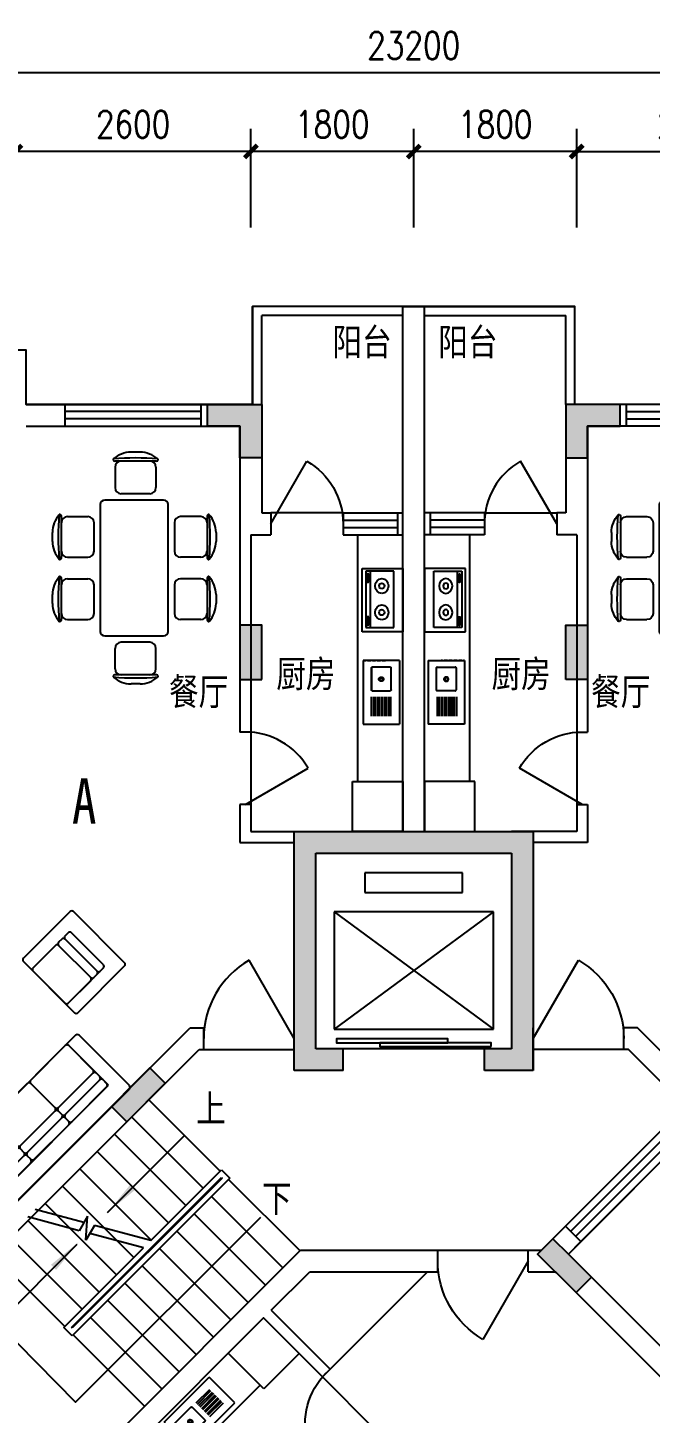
# Model space of a CAD drawing. Header units: millimetres. Extents: x 1246 to 36733, y 575 to 30358.
# Drawn here: x 15724 to 22601, y 15050 to 30358 of the extents above; entities that cross this region are included whole.
import ezdxf
from ezdxf.enums import TextEntityAlignment as Align

# ---------------------------------------------------------------- set-up
doc = ezdxf.new("R2010")
doc.units = ezdxf.units.MM
doc.linetypes.add('HIDDEN', pattern=[0.375, 0.25, -0.125])
for name, color, linetype in [('COLUMN', 7, 'Continuous'), ('GROUND', 2, 'Continuous'), ('H', 13, 'Continuous'), ('JIAJU', 30, 'Continuous'), ('PUB_DIM', 3, 'Continuous'), ('PUB_TEXT', 7, 'Continuous'), ('STAIR', 2, 'Continuous'), ('TOTHER', 7, 'Continuous'), ('WALL', 4, 'Continuous'), ('WINDOW', 5, 'Continuous'), ('WINDOW_TEXT', 7, 'Continuous'), ('面积线', 1, 'Continuous')]:
    doc.layers.add(name, color=color, linetype=linetype)
doc.styles.add('-黑体', font='simhei.ttf')
doc.styles.add('DIM_FONT', font='SIMPLEX.shx', dxfattribs={"width": 0.8})
doc.styles.add('SIMPLEX', font='SIMPLEX.SHX')
doc.styles.get("Standard").update_dxf_attribs({"font": 'arial.ttf'})
doc.dimstyles.new('DIMN', dxfattribs={"dimtxt": 300, "dimasz": 1, "dimexe": 250, "dimexo": 300, "dimgap": 150, "dimtad": 1, "dimdec": 0, "dimdsep": 46, "dimtxsty": 'DIM_FONT', "dimblk": '_DIMX', "dimblk1": 'ARCHTICK', "dimblk2": 'ARCHTICK', "dimcen": 0.1, "dimclrt": 7, "dimadec": 0, "dimazin": 0, "dimtfac": 1, "dimtdec": 0, "dimtix": 1, "dimtmove": 2, "dimatfit": 3, "dimldrblk": '_DIMX', "dimfxl": 1, "dimtolj": 1, "dimtzin": 0, "dimarcsym": 0})

# ---------------------------------------------------------------- blocks, each defined once
blk = doc.blocks.new('_DIMX')
at = {"const_width": 50}
blk.add_lwpolyline([(-70, -70), (70, 70)], dxfattribs=at)
blk = doc.blocks.new('*D74')
at = {"layer": 'DEFPOINTS', "color": 0, "transparency": 16777216}
for p in [(15588, 28991), (15588, 27850), (18188, 27850)]:
    blk.add_point(p, dxfattribs=at)
at = {"layer": 'PUB_DIM', "color": 0, "lineweight": -2, "transparency": 16777216}
for p, q in [((15588, 28150), (15588, 29241)), ((18188, 28150), (18188, 29241)), ((18187, 28991), (15589, 28991))]:
    blk.add_line(p, q, dxfattribs=at)
at = {"layer": 'PUB_DIM', "color": 0, "lineweight": -2, "transparency": 16777216, "rotation": 180}
blk.add_blockref('_DIMX', (15588, 28991), dxfattribs=at)
at = {"layer": 'PUB_DIM', "color": 0, "lineweight": -2, "transparency": 16777216}
blk.add_blockref('_DIMX', (18188, 28991), dxfattribs=at)
at = {"layer": 'PUB_DIM', "color": 7, "transparency": 16777216, "insert": (16888, 29291), "char_height": 300, "attachment_point": 5, "style": 'DIM_FONT'}
blk.add_mtext('\\A1;2600', dxfattribs=at)
blk = doc.blocks.new('_ARCHTICK')
at = {"color": 0, "linetype": 'ByBlock', "const_width": 0.15}
blk.add_lwpolyline([(-0.5, -0.5), (0.5, 0.5)], dxfattribs=at)
blk = doc.blocks.new('M_C34MSO')
for p, q in [((-1031, 627), (1015, 627)), ((-896, 8), (-896, 627)), ((881, -19), (881, 627)), ((-1058, -186), (-1058, 600)), ((1042, -186), (1042, 600)), ((-869, -19), (881, -19)), ((-1031, -213), (1015, -213))]:
    blk.add_line(p, q)
for points in [[(-869, 196), (-331, 196, 0.414214), (-304, 223), (-304, 600, 0.414214), (-331, 627), (-869, 627, 0.414214), (-896, 600), (-896, 223, 0.414214)], [(-277, 196), (261, 196, 0.414214), (288, 223), (288, 600, 0.414214), (261, 627), (-277, 627, 0.414214), (-304, 600), (-304, 223, 0.414214)], [(315, 196), (854, 196, 0.414214), (881, 223), (881, 600, 0.414214), (854, 627), (315, 627, 0.414214), (288, 600), (288, 223, 0.414214)], [(-869, 89), (-331, 89, 0.414214), (-304, 115), (-304, 169, 0.414214), (-331, 196), (-869, 196, 0.414214), (-896, 169), (-896, 115, 0.414214)], [(-277, 89), (261, 89, 0.414214), (288, 115), (288, 169, 0.414214), (261, 196), (-277, 196, 0.414214), (-304, 169), (-304, 115, 0.414214)], [(315, 89), (854, 89, 0.414214), (881, 115), (881, 169, 0.414214), (854, 196), (315, 196, 0.414214), (288, 169), (288, 115, 0.414214)], [(-869, -19), (-331, -19, 0.414214), (-304, 8), (-304, 62, 0.414214), (-331, 89), (-869, 89, 0.414214), (-896, 62), (-896, 8, 0.414214)], [(-277, -19), (261, -19, 0.414214), (288, 8), (288, 62, 0.414214), (261, 89), (-277, 89, 0.414214), (-304, 62), (-304, 8, 0.414214)], [(315, -19), (854, -19, 0.414214), (881, 8), (881, 62, 0.414214), (854, 89), (315, 89, 0.414214), (288, 62), (288, 8, 0.414214)]]:
    blk.add_lwpolyline(points, format="xyb", close=True)
for centre, start, end in [((-1031, 600), 90, 180), ((1015, 600), 0, 90), ((-869, 8), 180, 270), ((854, 8), 270, 0), ((-1031, -186), 180, 270), ((1015, -186), 270, 0)]:
    blk.add_arc(centre, 26.9, start, end)
at = {"width": 0.8, "flags": 9}
for tag in ['XSIZE', 'YSIZE']:
    blk.add_attdef(tag, (0, 0), '', height=0.5, dxfattribs=at)
blk = doc.blocks.new('U_A8GCQ')
at = {"layer": 'JIAJU', "rotation": 90}
blk.add_blockref('M_C34MSO', (-213, 8), dxfattribs=at)
at = {"style": 'DIM_FONT', "width": 0.8, "flags": 9}
for tag in ['XSIZE', 'YSIZE']:
    blk.add_attdef(tag, (0, 0), '', height=0.5, dxfattribs=at)
blk = doc.blocks.new('*D75')
at = {"layer": 'DEFPOINTS', "color": 0, "transparency": 16777216}
for p in [(8388, 29861), (8388, 27850), (31588, 27850)]:
    blk.add_point(p, dxfattribs=at)
at = {"layer": 'PUB_DIM', "color": 0, "lineweight": -2, "transparency": 16777216}
for p, q in [((8388, 28150), (8388, 30111)), ((31588, 28150), (31588, 30111)), ((31587, 29861), (8389, 29861))]:
    blk.add_line(p, q, dxfattribs=at)
at = {"layer": 'PUB_DIM', "color": 0, "lineweight": -2, "transparency": 16777216, "rotation": 180}
blk.add_blockref('_DIMX', (8388, 29861), dxfattribs=at)
at = {"layer": 'PUB_DIM', "color": 0, "lineweight": -2, "transparency": 16777216}
blk.add_blockref('_DIMX', (31588, 29861), dxfattribs=at)
at = {"layer": 'PUB_DIM', "color": 7, "transparency": 16777216, "insert": (19988, 30161), "char_height": 300, "attachment_point": 5, "style": 'DIM_FONT'}
blk.add_mtext('\\A1;23200', dxfattribs=at)
blk = doc.blocks.new('CZ')
at = {"layer": 'JIAJU'}
for p, q in [((108, 1270), (8, 1270)), ((288, 1170), (-172, 1170)), ((-167, 1103), (-167, 878)), ((283, 1103), (283, 878)), ((215, 810), (-100, 810)), ((-332, 690), (-332, -710)), ((368, 740), (-282, 740)), ((418, -710), (418, 690)), ((-761, 104), (-761, 564)), ((-693, 559), (-468, 559)), ((-401, 176), (-401, 491)), ((488, 491), (488, 176)), ((780, 559), (555, 559)), ((848, 564), (848, 104)), ((-861, 284), (-861, 383)), ((948, 383), (948, 284)), ((-693, 109), (-468, 109)), ((780, 109), (555, 109)), ((-761, -583), (-761, -123)), ((-693, -128), (-468, -128)), ((780, -128), (555, -128)), ((848, -123), (848, -583)), ((-861, -403), (-861, -304)), ((-401, -511), (-401, -196)), ((488, -196), (488, -511)), ((948, -304), (948, -403)), ((-693, -578), (-468, -578)), ((780, -578), (555, -578)), ((-282, -760), (368, -760)), ((-167, -1123), (-167, -898)), ((215, -830), (-100, -830)), ((283, -1123), (283, -898)), ((288, -1190), (-172, -1190)), ((108, -1290), (8, -1290))]:
    blk.add_line(p, q, dxfattribs=at)
for centre, radius, start, end in [((18, 955), 316, 91.7651, 130.7265), ((98, 955), 316, 49.2735, 88.2349), ((-181, 1187), 10, 130.7265, 202.67), ((-172, 1190), 20, 202.67, 270), ((58, -1507), 2713, 84.8023, 95.1977), ((-100, 1103), 67.5, 90, 180), ((215, 1103), 67.5, 0, 90), ((288, 1190), 20, 270, 337.33), ((297, 1187), 10, 337.33, 49.2735), ((-100, 878), 67.5, 180, 270), ((215, 878), 67.5, 270, 0), ((-282, 690), 50, 90, 180), ((368, 690), 50, 0, 90), ((-545, 373), 316, 139.2735, 178.2349), ((1917, 334), 2713, 174.8023, 185.1977), ((-777, 573), 10, 67.33, 139.2735), ((-781, 564), 20, 0, 67.33), ((-693, 491), 67.5, 90, 180), ((-468, 491), 67.5, 0, 90), ((555, 491), 67.5, 90, 180), ((780, 491), 67.5, 0, 90), ((868, 564), 20, 112.67, 180), ((864, 573), 10, 40.7265, 112.67), ((-1830, 334), 2713, 354.8023, 5.1977), ((632, 373), 316, 1.7651, 40.7265), ((-545, 294), 316, 181.7651, 220.7265), ((-693, 176), 67.5, 180, 270), ((-468, 176), 67.5, 270, 0), ((555, 176), 67.5, 180, 270), ((780, 176), 67.5, 270, 0), ((632, 294), 316, 319.2735, 358.2349), ((-777, 94), 10, 220.7265, 292.67), ((-781, 104), 20, 292.67, 0), ((868, 104), 20, 180, 247.33), ((864, 94), 10, 247.33, 319.2735), ((-545, -313), 316, 139.2735, 178.2349), ((1917, -353), 2713, 174.8023, 185.1977), ((-777, -114), 10, 67.33, 139.2735), ((-781, -123), 20, 0, 67.33), ((-693, -196), 67.5, 90, 180), ((-468, -196), 67.5, 0, 90), ((555, -196), 67.5, 90, 180), ((780, -196), 67.5, 0, 90), ((868, -123), 20, 112.67, 180), ((864, -114), 10, 40.7265, 112.67), ((-1830, -353), 2713, 354.8023, 5.1977), ((632, -313), 316, 1.7651, 40.7265), ((-545, -393), 316, 181.7651, 220.7265), ((632, -393), 316, 319.2735, 358.2349), ((-777, -592), 10, 220.7265, 292.67), ((-781, -583), 20, 292.67, 0), ((-693, -511), 67.5, 180, 270), ((-468, -511), 67.5, 270, 0), ((555, -511), 67.5, 180, 270), ((780, -511), 67.5, 270, 0), ((868, -583), 20, 180, 247.33), ((864, -592), 10, 247.33, 319.2735), ((-282, -710), 50, 180, 270), ((368, -710), 50, 270, 0), ((-100, -898), 67.5, 90, 180), ((215, -898), 67.5, 0, 90), ((-172, -1210), 20, 90, 157.33), ((-181, -1206), 10, 157.33, 229.2735), ((18, -975), 316, 229.2735, 268.2349), ((58, 1488), 2713, 264.8023, 275.1977), ((-100, -1123), 67.5, 180, 270), ((98, -975), 316, 271.7651, 310.7265), ((215, -1123), 67.5, 270, 0), ((288, -1210), 20, 22.67, 90), ((297, -1206), 10, 310.7265, 22.67)]:
    blk.add_arc(centre, radius, start, end, dxfattribs=at)
at = {"layer": 'JIAJU', "width": 0.8, "flags": 9}
blk.add_attdef('XSIZE', (26, -6), '', height=0.5, rotation=270, dxfattribs=at)
blk = doc.blocks.new('_DBLK')
blk.add_line((-0.5, 0), (0, -0.866))
blk.add_arc((-0.5, 0), 1, 300, 0)
at = {"style": 'SIMPLEX', "flags": 9}
blk.add_attdef('A', text='', height=1, dxfattribs=at).set_placement((0, 1.5), align=Align.MIDDLE)
blk = doc.blocks.new('M_E16')
for p, q in [((-359, -351), (-359, -119)), ((-347, -107), (-34, -107)), ((-22, -119), (-22, -351)), ((63, -103), (336, -103)), ((63, -132), (336, -132)), ((63, -153), (336, -153)), ((63, -182), (336, -182)), ((63, -203), (336, -203)), ((63, -232), (336, -232)), ((63, -253), (336, -253)), ((63, -282), (336, -282)), ((63, -303), (336, -303)), ((63, -332), (336, -332)), ((63, -353), (336, -353)), ((-34, -363), (-347, -363))]:
    blk.add_line(p, q)
for points, const_width in [([(-353, -95), (-370, -113)], 1.91), ([(-370, -357), (-370, -113)], 2), ([(-353, -95), (-28, -95)], 1.8), ([(-10, -113), (-28, -95)], 1.91), ([(-10, -113), (-10, -357)], 2), ([(-370, -357), (-353, -375)], 1.91), ([(-28, -375), (-10, -357)], 1.91), ([(-28, -375), (-353, -375)], 1.8)]:
    blk.add_lwpolyline(points, dxfattribs=dict(const_width=const_width))
for points in [[(-347, -107), (-351, -108), (-354, -110), (-357, -113), (-358, -117), (-359, -119)], [(-22, -119), (-23, -115), (-25, -111), (-28, -109), (-32, -107), (-34, -107)], [(-359, -351), (-358, -355), (-356, -358), (-353, -361), (-349, -363), (-347, -363)], [(-216, -235), (-215, -245), (-209, -255), (-202, -261), (-192, -265), (-182, -265), (-172, -261), (-164, -255), (-159, -245), (-157, -235), (-159, -225), (-164, -215), (-172, -209), (-182, -205), (-192, -205), (-202, -209), (-209, -215), (-215, -225), (-216, -235)], [(-206, -235), (-205, -242), (-201, -248), (-196, -252), (-190, -254), (-183, -254), (-177, -252), (-172, -248), (-169, -242), (-168, -235), (-169, -228), (-172, -222), (-177, -218), (-183, -215), (-190, -215), (-196, -218), (-201, -222), (-205, -228), (-206, -235)], [(-34, -363), (-30, -362), (-26, -360), (-24, -357), (-22, -353), (-22, -351)]]:
    blk.add_lwpolyline(points)
at = {"layer": 'TOTHER', "linetype": 'Continuous'}
for p, q in [((-450, 0), (450, 0)), ((-450, -471), (-450, 0)), ((450, 0), (450, -471)), ((-450, -471), (450, -471))]:
    blk.add_line(p, q, dxfattribs=at)
at = {"layer": 'TOTHER', "linetype": 'HIDDEN'}
blk.add_line((-450, 0), (-450, -300), dxfattribs=at)
at = {"width": 0.8, "flags": 9}
for tag in ['XSIZE', 'YSIZE']:
    blk.add_attdef(tag, (0, 0), '', height=0.5, dxfattribs=at)
blk = doc.blocks.new('_ARROW')
blk.add_solid([(0, 0), (-1, 0.1), (-1, -0.1)])
blk = doc.blocks.new('_WBLK')
for p, q in [((-0.5, 0.5), (0.5, 0.5)), ((0.5, 0.167), (-0.5, 0.167)), ((0.5, -0.167), (-0.5, -0.167)), ((-0.5, -0.5), (0.5, -0.5))]:
    blk.add_line(p, q)
at = {"layer": 'WINDOW_TEXT', "style": 'SIMPLEX', "flags": 9}
blk.add_attdef('A', text='', height=1, dxfattribs=at).set_placement((0, 1.5), align=Align.MIDDLE)
blk = doc.blocks.new('M_C33SQR')
for p, q in [((392, 780), (-408, 780)), ((-433, 755), (-433, 25)), ((417, 755), (417, 25)), ((242, 600), (-258, 600)), ((267, 575), (267, 0)), ((392, 0), (-408, 0))]:
    blk.add_line(p, q)
for points in [[(242, 600), (-258, 600, 0.414214), (-283, 575), (-283, 525, 0.414214), (-258, 500), (242, 500, 0.414214), (267, 525), (267, 575, 0.414214)], [(242, 500), (-258, 500, 0.414214), (-283, 475), (-283, 425, 0.414214), (-258, 400), (242, 400, 0.414214), (267, 425), (267, 475, 0.414214)], [(242, 400), (-258, 400, 0.414214), (-283, 375), (-283, 25, 0.414214), (-258, 0), (242, 0, 0.414214), (267, 25), (267, 375, 0.414214)]]:
    blk.add_lwpolyline(points, format="xyb", close=True)
for centre, start, end in [((-408, 755), 90, 180), ((392, 755), 0, 90), ((242, 575), 0, 90), ((-408, 25), 180, 270), ((392, 25), 270, 0)]:
    blk.add_arc(centre, 25, start, end)
at = {"width": 0.8, "flags": 9}
for tag in ['XSIZE', 'YSIZE']:
    blk.add_attdef(tag, (0, 0), '', height=0.5, dxfattribs=at)
blk = doc.blocks.new('_LIFTD')
for points in [[(-0.5476, -0.6024), (-0.5476, -0.7742), (0.2411, -0.7742), (0.2411, -0.6024), (-0.5476, -0.6024)], [(-0.2411, -0.7836), (-0.2411, -0.9554), (0.5476, -0.9554), (0.5476, -0.7836), (-0.2411, -0.7836)]]:
    blk.add_lwpolyline(points)
blk = doc.blocks.new('*D95')
at = {"layer": 'DEFPOINTS', "color": 0, "transparency": 16777216}
for p in [(19988, 28991), (19988, 27850), (21788, 27850)]:
    blk.add_point(p, dxfattribs=at)
at = {"layer": 'PUB_DIM', "color": 0, "lineweight": -2, "transparency": 16777216}
for p, q in [((19988, 28150), (19988, 29241)), ((21788, 28150), (21788, 29241)), ((21787, 28991), (19989, 28991))]:
    blk.add_line(p, q, dxfattribs=at)
at = {"layer": 'PUB_DIM', "color": 0, "lineweight": -2, "transparency": 16777216, "rotation": 180}
blk.add_blockref('_DIMX', (19988, 28991), dxfattribs=at)
at = {"layer": 'PUB_DIM', "color": 0, "lineweight": -2, "transparency": 16777216}
blk.add_blockref('_DIMX', (21788, 28991), dxfattribs=at)
at = {"layer": 'PUB_DIM', "color": 7, "transparency": 16777216, "insert": (20888, 29291), "char_height": 300, "attachment_point": 5, "style": 'DIM_FONT'}
blk.add_mtext('\\A1;1800', dxfattribs=at)
blk = doc.blocks.new('*D97')
at = {"layer": 'DEFPOINTS', "color": 0, "transparency": 16777216}
for p in [(18188, 28991), (18188, 27850), (19988, 27850)]:
    blk.add_point(p, dxfattribs=at)
at = {"layer": 'PUB_DIM', "color": 0, "lineweight": -2, "transparency": 16777216}
for p, q in [((18188, 28150), (18188, 29241)), ((19988, 28150), (19988, 29241)), ((19987, 28991), (18189, 28991))]:
    blk.add_line(p, q, dxfattribs=at)
at = {"layer": 'PUB_DIM', "color": 0, "lineweight": -2, "transparency": 16777216, "rotation": 180}
blk.add_blockref('_DIMX', (18188, 28991), dxfattribs=at)
at = {"layer": 'PUB_DIM', "color": 0, "lineweight": -2, "transparency": 16777216}
blk.add_blockref('_DIMX', (19988, 28991), dxfattribs=at)
at = {"layer": 'PUB_DIM', "color": 7, "transparency": 16777216, "insert": (19088, 29291), "char_height": 300, "attachment_point": 5, "style": 'DIM_FONT'}
blk.add_mtext('\\A1;1800', dxfattribs=at)
blk = doc.blocks.new('M_E19')
for p, q in [((-323, -113), (-323, -456)), ((299, -113), (-323, -113)), ((299, -456), (299, -113)), ((-323, -400), (299, -400)), ((-323, -456), (299, -456)), ((-291, -422), (-291, -434)), ((-216, -432), (-280, -432)), ((-280, -432), (-280, -448)), ((-280, -448), (-216, -448)), ((-216, -448), (-216, -432)), ((-199, -423), (-199, -434)), ((182, -422), (182, -434)), ((193, -432), (193, -448)), ((257, -432), (193, -432)), ((193, -448), (257, -448)), ((257, -448), (257, -432)), ((274, -423), (274, -434))]:
    blk.add_line(p, q)
for points in [[(-199, -423, 0.259034), (-201, -420, 0.076276), (-213, -415, 0.036515), (-226, -412, 0.026615), (-245, -411, 0.026615), (-264, -412, 0.036515), (-277, -415, 0.076276), (-289, -420, 0.259034), (-291, -423, 0.078462), (-291, -424, 0.056762)], [(-199, -434, 0.259034), (-201, -430, 0.076276), (-213, -425, 0.036515), (-226, -423, 0.026615), (-245, -422, 0.026615), (-264, -423, 0.036515), (-277, -425, 0.076276), (-289, -430, 0.259034), (-291, -434, 0.259034), (-289, -437, 0.056762), (-280, -441, 0.036515)], [(-216, -443, 0.008736), (-213, -442, 0.076276), (-201, -437, 0.259034), (-199, -434, 0.259034)], [(274, -423, 0.259034), (272, -420, 0.076276), (260, -415, 0.036515), (247, -412, 0.026615), (228, -411, 0.026615), (209, -412, 0.036515), (196, -415, 0.076276), (184, -420, 0.259034), (182, -423, 0.078462), (182, -424, 0.056762)], [(274, -434, 0.259034), (272, -430, 0.076276), (260, -425, 0.036515), (247, -423, 0.026615), (228, -422, 0.026615), (209, -423, 0.036515), (196, -425, 0.076276), (184, -430, 0.259034), (182, -434, 0.259034), (184, -437, 0.056762), (193, -441, 0.036515)], [(257, -443, 0.008736), (260, -442, 0.076276), (272, -437, 0.259034), (274, -434, 0.259034)]]:
    blk.add_lwpolyline(points, format="xyb")
at = {"layer": 'TOTHER', "linetype": 'Continuous'}
for p, q in [((-350, 0), (350, 0)), ((-350, -500), (-350, 0)), ((350, 0), (350, -500)), ((350, -500), (-350, -500))]:
    blk.add_line(p, q, dxfattribs=at)
for centre, radius in [((-158, -259), 82.5), ((-158, -259), 31.6), ((134, -259), 82.5), ((134, -259), 31.6)]:
    blk.add_circle(centre, radius, dxfattribs=at)
at = {"width": 0.8, "flags": 9}
for tag in ['XSIZE', 'YSIZE']:
    blk.add_attdef(tag, (0, 0), '', height=0.5, dxfattribs=at)

msp = doc.modelspace()

# ---------------------------------------------------------------- hatches: boundary and pattern name
at = {"layer": 'COLUMN'}
for points in [[(18308.1, 25606.8), (18068.1, 25606.8), (18068.1, 25956.8), (17708.1, 25956.8), (17708.1, 26196.8), (18308.1, 26196.8)], [(21668.1, 25606.8), (21908.1, 25606.8), (21908.1, 25956.8), (22268.1, 25956.8), (22268.1, 26196.8), (21668.1, 26196.8)], [(18308.1, 23156.8), (18308.1, 23396.8), (18308.1, 23756.8), (18068.1, 23756.8), (18068.1, 23156.8)], [(21668.1, 23156.8), (21668.1, 23396.8), (21668.1, 23756.8), (21908.1, 23756.8), (21908.1, 23156.8)], [(17073.5, 18865.5), (16903.8, 18695.8), (16649.3, 18441.2), (16819, 18271.5), (17243.3, 18695.8)], [(21525.8, 16979.5), (21695.5, 16809.8), (21950, 16555.3), (21780.3, 16385.6), (21356.1, 16809.8)]]:
    msp.add_hatch(color=256, dxfattribs=at).paths.add_polyline_path(points)
at = {"layer": 'H'}
msp.add_hatch(color=256, dxfattribs=at).paths.add_polyline_path([(21068.1, 19076.8), (20768.1, 19076.8), (20768.1, 18836.8), (21308.1, 18836.8), (21308.1, 19069.8), (21308.1, 19309.8), (21308.1, 21476.8), (21068.1, 21476.8), (19868.1, 21476.8), (19312.8, 21476.8), (18668.1, 21476.8), (18668.1, 19309.8), (18668.1, 19069.8), (18668.1, 18836.8), (19208.1, 18836.8), (19208.1, 19076.8), (18908.1, 19076.8), (18908.1, 21236.8), (21068.1, 21236.8)])

# ---------------------------------------------------------------- linework, layer by layer
at = {"layer": 'COLUMN'}
for points in [[(18308.1, 25606.8), (18068.1, 25606.8), (18068.1, 25956.8), (17708.1, 25956.8), (17708.1, 26196.8), (18308.1, 26196.8)], [(21668.1, 25606.8), (21908.1, 25606.8), (21908.1, 25956.8), (22268.1, 25956.8), (22268.1, 26196.8), (21668.1, 26196.8)], [(18308.1, 23156.8), (18308.1, 23396.8), (18308.1, 23396.8), (18308.1, 23756.8), (18068.1, 23756.8), (18068.1, 23156.8)], [(21668.1, 23156.8), (21668.1, 23396.8), (21668.1, 23396.8), (21668.1, 23756.8), (21908.1, 23756.8), (21908.1, 23156.8)], [(17073.5, 18865.5), (16903.8, 18695.8), (16903.8, 18695.8), (16649.3, 18441.2), (16819, 18271.5), (17243.3, 18695.8)], [(21525.8, 16979.5), (21695.5, 16809.8), (21695.5, 16809.8), (21950, 16555.3), (21780.3, 16385.6), (21356.1, 16809.8)]]:
    msp.add_lwpolyline(points, close=True, dxfattribs=at)
at = {"layer": 'GROUND'}
for p, q in [((19208.1, 24996.8), (18408.1, 24996.8)), ((20768.1, 24996.8), (21568.1, 24996.8)), ((18188.1, 22576.8), (18188.1, 21776.8)), ((21788.1, 22576.8), (21788.1, 21776.8)), ((17668.1, 19069.8), (18668.1, 19069.8)), ((22308.1, 19069.8), (21308.1, 19069.8)), ((20252.1, 16852.8), (21252.1, 16852.8)), ((18979, 15453.4), (19544.6, 14887.7))]:
    msp.add_line(p, q, dxfattribs=at)
at = {"layer": 'JIAJU'}
for p, q in [((19370, 22029.7), (19370, 24756.8)), ((20606.2, 22029.7), (20606.2, 24756.8)), ((19063.8, 15538.3), (20139.3, 16613.8)), ((18289.7, 15360.8), (16686.6, 13757.7))]:
    msp.add_line(p, q, dxfattribs=at)
for points in [[(19312.8, 22029.7), (19868.1, 22029.7), (19868.1, 21476.8), (19312.8, 21476.8)], [(20663.3, 22029.7), (20108.1, 22029.7), (20108.1, 21476.8), (20663.3, 21476.8)], [(18330.1, 15320.4), (17937.5, 15713), (18328.4, 16104), (18721.1, 15711.3)]]:
    msp.add_lwpolyline(points, close=True, dxfattribs=at)
at = {"layer": 'PUB_DIM'}
for points in [[(16605.4, 17269.5), (17456.9, 18121)], [(16267.8, 16916.6), (15393.4, 16042.3), (16252.7, 15171.9), (18297.8, 17217.1)]]:
    msp.add_lwpolyline(points, dxfattribs=at)
at = {"layer": 'STAIR'}
for p, q in [((19448.1, 21020.8), (19448.1, 20804.8)), ((20528.1, 21020.8), (19448.1, 21020.8)), ((20528.1, 20804.8), (20528.1, 21020.8)), ((19448.1, 20804.8), (20528.1, 20804.8)), ((19108.1, 20588.8), (19108.1, 19292.8)), ((19108.1, 20588.8), (20868.1, 19292.8)), ((20868.1, 20588.8), (19108.1, 19292.8)), ((20868.1, 20588.8), (19108.1, 20588.8)), ((20868.1, 19292.8), (20868.1, 20588.8)), ((19108.1, 19292.8), (20868.1, 19292.8)), ((20768.1, 19076.8), (19208.1, 19076.8)), ((17062.7, 18515.2), (17851.1, 17726.8)), ((16871.8, 18324.3), (17660.2, 17535.8)), ((16680.9, 18133.4), (17469.3, 17344.9)), ((16489.9, 17942.4), (17278.4, 17154)), ((16209.1, 15999.8), (17863.7, 17654.5)), ((17955.6, 17647.4), (16216.1, 15907.9)), ((17870.8, 17647.4), (16216.1, 15992.8)), ((16299, 17751.5), (17087.5, 16963.1)), ((17083.4, 16959.1), (17863.7, 17739.3)), ((17863.7, 17739.3), (17955.6, 17647.4)), ((17863.7, 17654.5), (17870.8, 17647.4)), ((17943.1, 17634.8), (18731.5, 16846.4)), ((16108.1, 17560.6), (16896.5, 16772.2)), ((16343.5, 17157.3), (15806.3, 17301.3)), ((15917.2, 17369.7), (16705.6, 16581.3)), ((17752.1, 17443.9), (18540.6, 16655.5)), ((16290.8, 17067.9), (15724.7, 17219.6)), ((15726.3, 17178.8), (16514.7, 16390.3)), ((16385.7, 17228.8), (16290.8, 17067.9)), ((16366.7, 16964.8), (16385.7, 17228.8)), ((17561.2, 17253), (18349.6, 16464.6)), ((16461.6, 17125.7), (16366.7, 16964.8)), ((17001.8, 16877.4), (16408.8, 17036.3)), ((17083.4, 16959.1), (16461.6, 17125.7)), ((17370.3, 17062.1), (18158.7, 16273.7)), ((15535.3, 16987.8), (16323.8, 16199.4)), ((16124.2, 15999.8), (17001.8, 16877.4)), ((17179.4, 16871.2), (17967.8, 16082.8)), ((15344.4, 16796.9), (16132.9, 16008.5)), ((16988.5, 16680.2), (17776.9, 15891.8)), ((16797.5, 16489.3), (17586, 15700.9)), ((16606.6, 16298.4), (17395, 15510)), ((16415.7, 16107.5), (17204.1, 15319.1)), ((16216.1, 15907.9), (16124.2, 15999.8)), ((16216.1, 15992.8), (16209.1, 15999.8)), ((16224.8, 15916.6), (17013.2, 15128.2))]:
    msp.add_line(p, q, dxfattribs=at)
at = {"layer": 'WALL'}
for p, q in [((19868.1, 21476.8), (19868.1, 27276.8)), ((19868.1, 24996.8), (19868.1, 27276.8)), ((20108.1, 27276.8), (19868.1, 27276.8)), ((19868.1, 27276.8), (20108.1, 27276.8)), ((20108.1, 21476.8), (20108.1, 27276.8)), ((20108.1, 24996.8), (20108.1, 27276.8)), ((15708.1, 26196.8), (16138.1, 26196.8)), ((16138.1, 25956.8), (16138.1, 26196.8)), ((17638.1, 25956.8), (17638.1, 26196.8)), ((17638.1, 26196.8), (18308.1, 26196.8)), ((18308.1, 26196.8), (18308.1, 24996.8)), ((21668.1, 26196.8), (21668.1, 24996.8)), ((22338.1, 26196.8), (21668.1, 26196.8)), ((22338.1, 25956.8), (22338.1, 26196.8)), ((15708.1, 25956.8), (16138.1, 25956.8)), ((17638.1, 25956.8), (18068.1, 25956.8)), ((18068.1, 25956.8), (18068.1, 22576.8)), ((21908.1, 25956.8), (21908.1, 22576.8)), ((22338.1, 25956.8), (21908.1, 25956.8)), ((18308.1, 24996.8), (18408.1, 24996.8)), ((18408.1, 24996.8), (18408.1, 24756.8)), ((19808.1, 24996.8), (19808.1, 24756.8)), ((19808.1, 24996.8), (19868.1, 24996.8)), ((20168.1, 24996.8), (20108.1, 24996.8)), ((20168.1, 24996.8), (20168.1, 24756.8)), ((21668.1, 24996.8), (21568.1, 24996.8)), ((21568.1, 24996.8), (21568.1, 24756.8)), ((18188.1, 24756.8), (18188.1, 22576.8)), ((18188.1, 24756.8), (18408.1, 24756.8)), ((19808.1, 24756.8), (19868.1, 24756.8)), ((19868.1, 21476.8), (19868.1, 24756.8)), ((20108.1, 21476.8), (20108.1, 24756.8)), ((20168.1, 24756.8), (20108.1, 24756.8)), ((21788.1, 24756.8), (21568.1, 24756.8)), ((21788.1, 24756.8), (21788.1, 22576.8)), ((21668.1, 23176.8), (21668.1, 23756.8)), ((18188.1, 22576.8), (18068.1, 22576.8)), ((21788.1, 22576.8), (21908.1, 22576.8)), ((18188.1, 21776.8), (18068.1, 21776.8)), ((18068.1, 21776.8), (18068.1, 21356.8)), ((18188.1, 21776.8), (18188.1, 21476.8)), ((21788.1, 21776.8), (21908.1, 21776.8)), ((21788.1, 21776.8), (21788.1, 21476.8)), ((21908.1, 21776.8), (21908.1, 21356.8)), ((18188.1, 21476.8), (18908.1, 21476.8)), ((18668.1, 19309.8), (18668.1, 21476.8)), ((18668.1, 21476.8), (19868.1, 21476.8)), ((19868.1, 21476.8), (21308.1, 21476.8)), ((21788.1, 21476.8), (21068.1, 21476.8)), ((21308.1, 21476.8), (21308.1, 18836.8)), ((18068.1, 21356.8), (18668.1, 21356.8)), ((21908.1, 21356.8), (21308.1, 21356.8)), ((18908.1, 21236.8), (21068.1, 21236.8)), ((18908.1, 19076.8), (18908.1, 21236.8)), ((21068.1, 21236.8), (21068.1, 19076.8)), ((14326.2, 16118.1), (17517.9, 19309.8)), ((17517.9, 19309.8), (17668.1, 19309.8)), ((17668.1, 19069.8), (17668.1, 19309.8)), ((18668.1, 19069.8), (18668.1, 19309.8)), ((21308.1, 19069.8), (21308.1, 19309.8)), ((22458.3, 19309.8), (22308.1, 19309.8)), ((22308.1, 19069.8), (22308.1, 19309.8)), ((25649.9, 16118.1), (22458.3, 19309.8)), ((14495.9, 15948.4), (17617.3, 19069.8)), ((17617.3, 19069.8), (17668.1, 19069.8)), ((18668.1, 18836.8), (18668.1, 19069.8)), ((19208.1, 19076.8), (18908.1, 19076.8)), ((19208.1, 18836.8), (19208.1, 19076.8)), ((21068.1, 19076.8), (20768.1, 19076.8)), ((20768.1, 18836.8), (20768.1, 19076.8)), ((21308.1, 18836.8), (21308.1, 19069.8)), ((22358.9, 19069.8), (22308.1, 19069.8)), ((22987.4, 18441.2), (22358.9, 19069.8)), ((19208.1, 18836.8), (18668.1, 18836.8)), ((21308.1, 18836.8), (20768.1, 18836.8)), ((21399.1, 16852.8), (21662.9, 17116.7)), ((21662.9, 17116.7), (21832.6, 16947)), ((16164.7, 14279.6), (18737.9, 16852.8)), ((18737.9, 16852.8), (20252.1, 16852.8)), ((20252.1, 16613.8), (20252.1, 16852.8)), ((21252.1, 16613.8), (21252.1, 16852.8)), ((21252.1, 16852.8), (21399.1, 16852.8)), ((21695.5, 16809.8), (21832.6, 16947)), ((23857.6, 14647.7), (21695.5, 16809.8)), ((18413.3, 16188.8), (18838.3, 16613.8)), ((18838.3, 16613.8), (20252.1, 16613.8)), ((21252.1, 16613.8), (21552.1, 16613.8)), ((23687.9, 14478), (21552.1, 16613.8)), ((16334.4, 14109.9), (18328.4, 16104)), ((18328.4, 16104), (18979, 15453.4)), ((18413.3, 16188.8), (19063.8, 15538.3)), ((18979, 15453.4), (19063.8, 15538.3))]:
    msp.add_line(p, q, dxfattribs=at)
at = {"layer": 'WINDOW'}
for p, q in [((19868.1, 27276.8), (18208.1, 27276.8)), ((18208.1, 26196.8), (18208.1, 27276.8)), ((20108.1, 27276.8), (21768.1, 27276.8)), ((21768.1, 26196.8), (21768.1, 27276.8)), ((19868.1, 27176.8), (18308.1, 27176.8)), ((18308.1, 26196.8), (18308.1, 27176.8)), ((20108.1, 27176.8), (21668.1, 27176.8)), ((21668.1, 26196.8), (21668.1, 27176.8)), ((19208.1, 24996.8), (19808.1, 24996.8)), ((19208.1, 24996.8), (19208.1, 24756.8)), ((20768.1, 24996.8), (20168.1, 24996.8)), ((20768.1, 24996.8), (20768.1, 24756.8)), ((19208.1, 24916.8), (19808.1, 24916.8)), ((19208.1, 24836.8), (19808.1, 24836.8)), ((20768.1, 24916.8), (20168.1, 24916.8)), ((20768.1, 24836.8), (20168.1, 24836.8)), ((19208.1, 24756.8), (19808.1, 24756.8)), ((20768.1, 24756.8), (20168.1, 24756.8))]:
    msp.add_line(p, q, dxfattribs=at)
at = {"layer": '面积线'}
msp.add_lwpolyline([(24268.1, 26196.8), (21768.1, 26196.8), (21768.1, 27276.8), (18208.1, 27276.8), (18208.1, 26196.8), (15708.1, 26196.8), (15708.1, 26796.8), (10068.1, 26796.8), (10068.1, 26196.8), (8268.1, 26196.8), (8268.1, 23396.8), (7268.1, 23396.8), (7268.1, 18656.8), (8228.1, 18656.8), (10808.1, 18656.8), (10808.1, 18706.1), (11398.8, 18706.1), (11904.9, 18200), (11735.2, 18030.3, 1), (13650.4, 16115.1), (13820.1, 16284.8), (16094, 14010.9)], format="xyb", dxfattribs=at)
msp.add_lwpolyline([(27223.8, 11281.5), (21695.5, 16809.8), (23157.1, 18271.5)], dxfattribs=at)

# ---------------------------------------------------------------- block references
at = {"layer": 'JIAJU'}
msp.add_blockref('CZ', (16856.9, 24398.7), dxfattribs=at)
at = {"layer": 'JIAJU', "xscale": -1}
msp.add_blockref('CZ', (23119.2, 24398.7), dxfattribs=at)
at = {"layer": 'JIAJU', "yscale": 0.9, "rotation": 269.9999999998961}
msp.add_blockref('M_E19', (19868.1, 24032.1), dxfattribs=at)
at = {"layer": 'JIAJU', "xscale": -1, "yscale": 0.9, "rotation": 90.00000000010391}
msp.add_blockref('M_E19', (20108.1, 24032.1), dxfattribs=at)
at = {"layer": 'JIAJU', "yscale": 0.85106, "zscale": 0.85106}
for p, xscale, rotation in [((19429.1, 23015.2), -0.77778, 89.99999999989602), ((20547.1, 23015.2), 0.77778, 270.000000000104), ((17763.2, 14917.7), -0.77778, 224.999999999896)]:
    msp.add_blockref('M_E16', p, dxfattribs=dict(at, xscale=xscale, rotation=rotation))
at = {"layer": 'JIAJU'}
for name, p, rotation in [('M_C33SQR', (15965.1, 19753.3), 314.9999999999999), ('U_A8GCQ', (16123.2, 17909.6), 314.9999999998961)]:
    msp.add_blockref(name, p, dxfattribs=dict(at, rotation=rotation))
at = {"layer": 'PUB_DIM', "xscale": 400, "yscale": 400, "zscale": 400}
for p, rotation in [((16605.4, 17269.5), 225), ((16291.5, 16945.7), 45)]:
    msp.add_blockref('_ARROW', p, dxfattribs=dict(at, rotation=rotation))
at = {"layer": 'WINDOW'}
for name, p, xscale, yscale, zscale in [('_WBLK', (16888.1, 26076.8), 1500, 239.9999999999981, 1500), ('_WBLK', (23088.1, 26076.8), -1500, 239.9999999999981, 1500), ('_DBLK', (18168.1, 19189.8), -1000, -1000, 1000), ('_DBLK', (21808.1, 19189.8), 1000, -1000, 1000)]:
    msp.add_blockref(name, p, dxfattribs=dict(at, xscale=xscale, yscale=yscale, zscale=zscale))
for name, p, xscale, yscale, zscale, rotation in [('_DBLK', (18808.1, 24876.8), -800, 800, 800, 180), ('_DBLK', (21168.1, 24876.8), 800, 800, 800, 180), ('_DBLK', (18128.1, 22176.8), 800, 800, 800, 90), ('_DBLK', (21848.1, 22176.8), -800, 800, 800, 270), ('_LIFTD', (19988.1, 18956.8), 1560, 239.9999999999999, 1560, 180), ('_WBLK', (22278.1, 17562.2), 1500, 239.9999999999999, 1500, 45), ('_DBLK', (20752.1, 16733.3), 1000, -1000, 1000, 180), ('_DBLK', (19304.2, 15213), -800, 800, 800, 315)]:
    msp.add_blockref(name, p, dxfattribs=dict(at, xscale=xscale, yscale=yscale, zscale=zscale, rotation=rotation))

# ---------------------------------------------------------------- texts
at = {"layer": 'PUB_TEXT', "style": '-黑体', "width": 0.8}
for s, height, p in [('阳台', 300, (19090.1, 26736.2)), ('厨房', 300, (18469.4, 23070.6)), ('餐厅', 300, (17284.1, 22873)), ('餐厅', 300, (21946.4, 22873)), ('A', 500, (16211.7, 21563.9)), ('上', 300, (17583.8, 18268.2)), ('下', 300, (18311.9, 17272))]:
    msp.add_text(s, height=height, rotation=360, dxfattribs=at).set_placement(p)
for s, p in [('阳台', (20258.3, 26736.2)), ('厨房', (20846.4, 23070.6))]:
    msp.add_text(s, height=300, dxfattribs=at).set_placement(p)

# ---------------------------------------------------------------- dimensions: what is measured, and where the dimension line sits
at = {"layer": 'PUB_DIM'}
for p1, p2, distance, picture, middle in [((31588.1, 27850.4), (8388.1, 27850.4), -2010.7, '*D75', (19988.1, 30161.1)), ((18188.1, 27850.4), (15588.1, 27850.4), -1140.5, '*D74', (16888.1, 29290.8)), ((19988.1, 27850.4), (18188.1, 27850.4), -1140.5, '*D97', (19088.1, 29290.8)), ((21788.1, 27850.4), (19988.1, 27850.4), -1140.5, '*D95', (20888.1, 29290.8))]:
    dim = msp.add_aligned_dim(p1=p1, p2=p2, distance=distance, dimstyle='DIMN', dxfattribs=at)
    dim.commit()
    dim.dimension.update_dxf_attribs({"geometry": picture, "text_midpoint": middle})
msp.add_aligned_dim(p1=(21788.1, 27850.4), p2=(24388.1, 27850.4), distance=1140.5, dimstyle='DIMN', dxfattribs=at).render()

doc.saveas('drawing.dxf')
